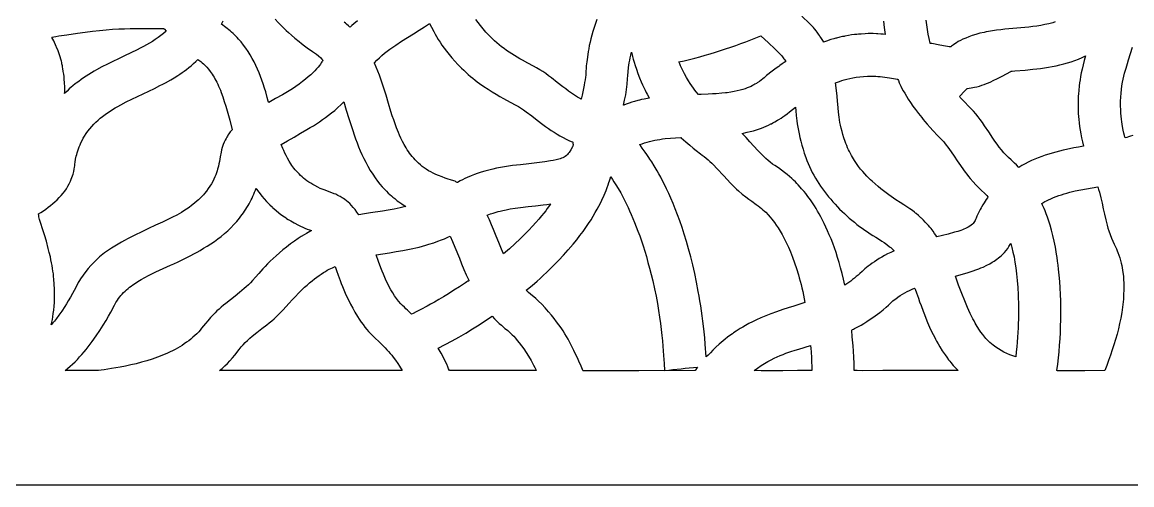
# Model space of a CAD drawing. Extents: x -255 to 255, y -78 to 122.
# Drawn here: x -137.6 to 57.2, y -77.9 to 3.3 of the extents above; entities that cross this region are included whole.
import ezdxf

# ---------------------------------------------------------------- set-up
doc = ezdxf.new("R2010")
doc.units = 0
doc.header["$MEASUREMENT"] = 0
doc.layers.add('LAYER_1', color=18, linetype='CONTINUOUS')

msp = doc.modelspace()

# ---------------------------------------------------------------- linework, layer by layer
at = {"layer": 'LAYER_1'}
for points in [[(-254.71, -77.88), (255.29, -77.88), (255.29, 122.12), (-254.71, 122.12)], [(-127.92, 1.41), (-126.59, 1.6), (-125.3, 1.75), (-124.06, 1.88), (-122.88, 1.98), (-121.74, 2.07), (-120.66, 2.13), (-119.63, 2.18), (-118.66, 2.21), (-117.73, 2.23), (-116.86, 2.24), (-115.27, 2.23), (-113.9, 2.22), (-112.75, 2.2), (-112.73, 2.17), (-112.66, 2.08), (-112.36, 1.76), (-112.81, 1.36), (-113.28, 0.98), (-113.76, 0.62), (-114.25, 0.28), (-114.76, -0.05), (-115.28, -0.36), (-115.81, -0.66), (-116.34, -0.95), (-116.88, -1.24), (-117.43, -1.51), (-118.53, -2.04), (-119.63, -2.56), (-120.73, -3.08), (-121.69, -3.55), (-122.65, -4.03), (-123.61, -4.52), (-124.55, -5.04), (-125.01, -5.3), (-125.47, -5.58), (-125.93, -5.86), (-126.38, -6.15), (-126.83, -6.44), (-127.26, -6.75), (-127.7, -7.06), (-128.12, -7.39), (-128.3, -7.52), (-128.72, -7.85), (-129.01, -8.09), (-129.36, -8.39), (-129.75, -8.76), (-130.18, -9.19), (-130.18, -9.19), (-130.16, -8.83), (-130.15, -8.46), (-130.16, -7.97), (-130.18, -7.36), (-130.24, -6.63), (-130.28, -6.22), (-130.33, -5.78), (-130.4, -5.31), (-130.48, -4.81), (-130.52, -4.59), (-130.57, -4.34), (-130.64, -4.01), (-130.69, -3.76), (-130.75, -3.51), (-130.83, -3.17), (-130.95, -2.76), (-131.12, -2.26), (-131.33, -1.69), (-131.59, -1.05), (-131.64, -0.94), (-131.75, -0.66), (-131.94, -0.24), (-132.07, 0.03), (-132.23, 0.33), (-132.4, 0.64), (-132.36, 0.67), (-132.29, 0.69), (-132.05, 0.75), (-131.69, 0.83), (-131.19, 0.91), (-129.81, 1.13)], [(-66.12, 3.09), (-65.78, 2.44), (-65.37, 1.67), (-65.13, 1.24), (-64.86, 0.79), (-64.57, 0.31), (-64.25, -0.18), (-63.91, -0.7), (-63.53, -1.23), (-63.11, -1.78), (-62.67, -2.35), (-62.19, -2.93), (-61.66, -3.52), (-61.1, -4.12), (-60.5, -4.72), (-60.1, -5.11), (-59.69, -5.48), (-59.29, -5.84), (-58.89, -6.19), (-58.49, -6.52), (-58.1, -6.83), (-57.71, -7.13), (-57.32, -7.42), (-56.56, -7.97), (-55.82, -8.46), (-55.1, -8.92), (-54.41, -9.34), (-53.74, -9.72), (-53.1, -10.07), (-51.94, -10.69), (-50.94, -11.24), (-50.5, -11.49), (-50.12, -11.73), (-49.62, -12.07), (-49.12, -12.42), (-48.14, -13.14), (-47.17, -13.88), (-46.2, -14.61), (-45.71, -14.98), (-45.22, -15.33), (-44.73, -15.68), (-44.22, -16.01), (-43.71, -16.34), (-43.19, -16.64), (-42.66, -16.93), (-42.12, -17.2), (-41.61, -17.43), (-41.23, -17.6), (-41, -17.7), (-40.94, -17.73), (-40.92, -17.76), (-40.92, -17.76), (-40.93, -17.79), (-40.92, -17.98), (-40.9, -18.17), (-40.9, -18.27), (-40.91, -18.36), (-40.93, -18.45), (-40.97, -18.53), (-41.31, -19.07), (-41.6, -19.53), (-41.73, -19.72), (-41.85, -19.88), (-41.96, -20), (-42.07, -20.1), (-42.27, -20.24), (-42.48, -20.36), (-42.7, -20.47), (-42.93, -20.57), (-43.16, -20.66), (-43.4, -20.73), (-43.64, -20.8), (-43.88, -20.86), (-44.38, -20.96), (-44.88, -21.04), (-45.88, -21.17), (-47.28, -21.36), (-48.69, -21.53), (-50.11, -21.69), (-51.52, -21.86), (-52.22, -21.96), (-52.92, -22.07), (-53.62, -22.19), (-54.31, -22.32), (-55, -22.47), (-55.69, -22.63), (-56.37, -22.81), (-57.05, -23.02), (-57.4, -23.12), (-57.76, -23.24), (-58.23, -23.41), (-58.81, -23.64), (-59.5, -23.94), (-59.89, -24.12), (-60.29, -24.32), (-60.73, -24.55), (-61.18, -24.79), (-61.21, -24.8), (-61.25, -24.79), (-61.34, -24.74), (-61.46, -24.67), (-61.53, -24.64), (-61.61, -24.61), (-61.85, -24.54), (-62.43, -24.36), (-62.84, -24.22), (-63.33, -24.05), (-63.9, -23.84), (-64.55, -23.59), (-65.01, -23.4), (-65.45, -23.19), (-65.87, -22.97), (-66.27, -22.74), (-66.66, -22.5), (-67.02, -22.24), (-67.37, -21.98), (-67.7, -21.71), (-68.02, -21.43), (-68.32, -21.15), (-68.6, -20.86), (-68.87, -20.57), (-69.12, -20.27), (-69.36, -19.97), (-69.59, -19.67), (-69.81, -19.37), (-70.01, -19.06), (-70.2, -18.76), (-70.38, -18.46), (-70.55, -18.17), (-70.85, -17.59), (-71.12, -17.04), (-71.35, -16.51), (-71.55, -16.03), (-71.87, -15.21), (-72.14, -14.51), (-72.39, -13.8), (-72.64, -13.09), (-72.87, -12.38), (-73.31, -10.95), (-73.74, -9.51), (-74.18, -8.08), (-74.41, -7.36), (-74.65, -6.65), (-74.9, -5.95), (-75.16, -5.25), (-75.44, -4.56), (-75.74, -3.87), (-75.77, -3.8), (-75.35, -3.36), (-74.91, -2.94), (-74.46, -2.53), (-74, -2.14), (-73.52, -1.76), (-73.04, -1.4), (-72.54, -1.04), (-72.04, -0.69), (-71.02, -0.02), (-69.98, 0.64), (-68.93, 1.28), (-67.9, 1.93), (-67.01, 2.5)], [(-7.91, 0.94), (-6.57, -0.31), (-5.46, -1.36), (-4.99, -1.81), (-4.59, -2.22), (-4.26, -2.58), (-4.12, -2.75), (-4, -2.91), (-3.87, -3.09), (-3.73, -3.29), (-3.56, -3.58), (-3.85, -3.77), (-4.17, -3.99), (-4.59, -4.29), (-4.79, -4.43), (-5.25, -4.76), (-5.96, -5.3), (-6.92, -6.06), (-7.04, -6.18), (-7.35, -6.44), (-7.57, -6.63), (-7.85, -6.84), (-8.18, -7.07), (-8.56, -7.32), (-8.69, -7.41), (-8.96, -7.58), (-9.15, -7.69), (-9.38, -7.81), (-9.65, -7.94), (-9.95, -8.07), (-10.3, -8.21), (-10.68, -8.35), (-11.11, -8.49), (-11.57, -8.62), (-12.08, -8.75), (-12.63, -8.86), (-13.22, -8.96), (-13.86, -9.05), (-14.13, -9.08), (-14.77, -9.15), (-15.79, -9.23), (-16.44, -9.27), (-17.19, -9.3), (-18.43, -9.36), (-18.76, -9.37), (-18.85, -9.37), (-18.89, -9.35), (-19.27, -8.89), (-19.5, -8.59), (-19.76, -8.25), (-20.03, -7.87), (-20.33, -7.43), (-20.64, -6.95), (-20.96, -6.41), (-21.34, -5.74), (-21.52, -5.4), (-21.69, -5.06), (-21.86, -4.71), (-22.01, -4.36), (-22.16, -4.01), (-22.3, -3.65), (-21.38, -3.44), (-20.46, -3.22), (-19.54, -2.99), (-18.63, -2.74), (-17.72, -2.49), (-16.81, -2.23), (-15.9, -1.95), (-15, -1.67), (-14.1, -1.37), (-13.21, -1.07), (-12.32, -0.76), (-11.43, -0.43), (-10.54, -0.1), (-9.66, 0.24), (-8.78, 0.59)], [(-106.78, -3.24), (-106.61, -3.35), (-106.46, -3.46), (-106.27, -3.6), (-106.05, -3.79), (-105.8, -4.01), (-105.52, -4.28), (-105.23, -4.59), (-104.92, -4.95), (-104.6, -5.36), (-104.27, -5.82), (-104.11, -6.08), (-103.94, -6.34), (-103.78, -6.62), (-103.61, -6.92), (-103.45, -7.22), (-103.29, -7.55), (-103.13, -7.89), (-102.98, -8.24), (-102.83, -8.61), (-102.69, -9), (-102.4, -9.8), (-102.14, -10.61), (-101.89, -11.43), (-101.65, -12.25), (-101.19, -13.9), (-100.74, -15.55), (-100.76, -15.57), (-100.8, -15.62), (-100.96, -15.79), (-101.08, -15.92), (-101.2, -16.09), (-101.34, -16.28), (-101.49, -16.51), (-101.59, -16.68), (-101.7, -16.85), (-101.83, -17.08), (-101.98, -17.38), (-102.15, -17.74), (-102.32, -18.17), (-102.49, -18.68), (-102.61, -19.08), (-102.71, -19.48), (-102.86, -20.29), (-103, -21.11), (-103.08, -21.52), (-103.17, -21.92), (-103.32, -22.46), (-103.41, -22.77), (-103.52, -23.1), (-103.65, -23.45), (-103.8, -23.83), (-103.97, -24.22), (-104.17, -24.62), (-104.4, -25.03), (-104.65, -25.46), (-104.94, -25.89), (-105.26, -26.32), (-105.61, -26.76), (-105.8, -26.98), (-106, -27.2), (-106.21, -27.41), (-106.43, -27.63), (-106.66, -27.84), (-106.9, -28.06), (-107.39, -28.46), (-107.87, -28.84), (-108.33, -29.19), (-108.79, -29.5), (-109.23, -29.8), (-109.66, -30.07), (-110.08, -30.31), (-110.48, -30.54), (-111.23, -30.93), (-111.91, -31.26), (-112.5, -31.53), (-112.99, -31.76), (-114.2, -32.33), (-115.42, -32.89), (-116.63, -33.46), (-117.84, -34.05), (-118.44, -34.35), (-119.04, -34.65), (-119.63, -34.97), (-120.21, -35.29), (-120.79, -35.63), (-121.36, -35.97), (-121.92, -36.34), (-122.48, -36.71), (-122.64, -36.81), (-122.97, -37.03), (-123.19, -37.19), (-123.45, -37.39), (-123.74, -37.62), (-124.06, -37.89), (-124.41, -38.2), (-124.78, -38.56), (-125.18, -38.96), (-125.59, -39.41), (-126.02, -39.91), (-126.47, -40.46), (-126.92, -41.06), (-127.39, -41.72), (-127.57, -42), (-127.77, -42.35), (-128.23, -43.22), (-128.81, -44.3), (-129.16, -44.92), (-129.55, -45.59), (-129.85, -46.1), (-130.15, -46.57), (-130.69, -47.4), (-131.19, -48.11), (-131.61, -48.68), (-131.96, -49.13), (-132.23, -49.46), (-132.51, -49.78), (-132.42, -49.35), (-132.33, -48.88), (-132.24, -48.37), (-132.16, -47.8), (-132.08, -47.2), (-132.02, -46.55), (-131.97, -45.86), (-131.94, -45.12), (-131.93, -44.35), (-131.94, -43.53), (-131.98, -42.68), (-132.05, -41.79), (-132.1, -41.33), (-132.15, -40.86), (-132.22, -40.38), (-132.29, -39.89), (-132.37, -39.4), (-132.46, -38.89), (-132.57, -38.38), (-132.68, -37.85), (-132.86, -37.09), (-133.04, -36.38), (-133.37, -35.1), (-133.69, -34.01), (-133.97, -33.1), (-134.4, -31.86), (-134.52, -31.51), (-134.58, -31.33), (-134.68, -30.84), (-134.73, -30.59), (-134.76, -30.33), (-134.34, -30.06), (-133.91, -29.78), (-133.49, -29.48), (-133.08, -29.17), (-132.67, -28.86), (-132.26, -28.53), (-131.87, -28.19), (-131.5, -27.84), (-131.13, -27.47), (-130.78, -27.1), (-130.45, -26.71), (-130.14, -26.31), (-129.85, -25.9), (-129.59, -25.47), (-129.35, -25.03), (-129.24, -24.8), (-129.13, -24.57), (-129, -24.25), (-128.88, -23.94), (-128.78, -23.65), (-128.69, -23.37), (-128.56, -22.88), (-128.48, -22.46), (-128.43, -22.13), (-128.4, -21.87), (-128.39, -21.61), (-128.33, -21.22), (-128.24, -20.74), (-128.13, -20.2), (-128.05, -19.9), (-127.97, -19.59), (-127.87, -19.27), (-127.75, -18.93), (-127.62, -18.58), (-127.47, -18.21), (-127.31, -17.84), (-127.12, -17.46), (-126.91, -17.06), (-126.67, -16.66), (-126.38, -16.22), (-126.08, -15.79), (-125.76, -15.38), (-125.42, -14.98), (-125.06, -14.6), (-124.69, -14.24), (-124.31, -13.89), (-123.91, -13.55), (-123.5, -13.22), (-123.07, -12.9), (-122.64, -12.59), (-122.19, -12.3), (-121.74, -12.01), (-121.28, -11.73), (-120.81, -11.46), (-120.33, -11.2), (-119.36, -10.68), (-118.38, -10.19), (-116.38, -9.24), (-115.38, -8.77), (-114.4, -8.29), (-113.43, -7.81), (-112.95, -7.56), (-112.48, -7.3), (-111.53, -6.78), (-110.94, -6.43), (-110.28, -6.02), (-109.92, -5.79), (-109.56, -5.53), (-109.18, -5.26), (-108.78, -4.97), (-108.38, -4.65), (-107.97, -4.31), (-107.55, -3.94), (-107.11, -3.55)], [(-30.65, -1.96), (-30.46, -2.71), (-30.33, -3.18), (-30.17, -3.71), (-29.99, -4.3), (-29.77, -4.95), (-29.52, -5.66), (-29.23, -6.42), (-28.93, -7.14), (-28.7, -7.67), (-28.48, -8.14), (-28.25, -8.63), (-28.07, -8.99), (-27.89, -9.31), (-27.67, -9.73), (-27.51, -9.99), (-28.43, -10.17), (-28.89, -10.27), (-29.23, -10.35), (-29.53, -10.43), (-30.1, -10.59), (-30.6, -10.74), (-31.03, -10.88), (-31.38, -11), (-31.86, -11.19), (-32, -11.24), (-32.06, -11.27), (-31.84, -10.35), (-31.74, -9.89), (-31.65, -9.42), (-31.56, -8.96), (-31.49, -8.49), (-31.43, -8.03), (-31.37, -7.56), (-31.31, -6.62), (-31.27, -6.03), (-31.22, -5.37), (-31.14, -4.62), (-31.09, -4.22), (-31.03, -3.81), (-30.95, -3.37), (-30.87, -2.92), (-30.77, -2.45)], [(49.08, -2.59), (48.86, -3.41), (48.67, -4.18), (48.5, -4.91), (48.35, -5.59), (48.23, -6.22), (48.13, -6.8), (48.05, -7.33), (47.98, -7.82), (47.89, -8.64), (47.84, -9.25), (47.82, -9.66), (47.81, -9.86), (47.78, -10.51), (47.77, -11.3), (47.77, -11.73), (47.78, -12.2), (47.81, -12.7), (47.84, -13.22), (47.89, -13.78), (47.95, -14.36), (48.03, -14.97), (48.13, -15.61), (48.24, -16.28), (48.38, -16.97), (48.54, -17.69), (48.72, -18.43), (47.87, -18.59), (47.02, -18.75), (45.77, -19.02), (45.14, -19.16), (44.51, -19.31), (43.88, -19.47), (43.25, -19.64), (42.63, -19.83), (42.02, -20.02), (41.41, -20.23), (40.8, -20.46), (40.21, -20.7), (39.62, -20.96), (39.04, -21.24), (38.48, -21.54), (37.93, -21.86), (37.39, -22.21), (37.3, -22.11), (36.95, -21.74), (36.63, -21.4), (36.04, -20.85), (35.55, -20.41), (35.36, -20.24), (35.2, -20.08), (34.77, -19.6), (34.35, -19.11), (33.95, -18.6), (33.56, -18.07), (33.19, -17.54), (32.82, -17.01), (32.09, -15.92), (31.36, -14.84), (30.99, -14.31), (30.61, -13.78), (30.22, -13.27), (29.81, -12.76), (29.39, -12.27), (28.94, -11.8), (27.48, -10.31), (27.1, -9.9), (27, -9.78), (26.95, -9.72), (27.92, -8.74), (28.01, -8.62), (28.11, -8.49), (28.16, -8.43), (28.22, -8.38), (28.28, -8.34), (28.35, -8.32), (28.66, -8.28), (28.98, -8.22), (29.61, -8.1), (30.03, -8), (30.45, -7.89), (30.86, -7.76), (31.27, -7.62), (31.68, -7.46), (32.08, -7.3), (32.48, -7.12), (32.88, -6.93), (33.66, -6.54), (34.44, -6.13), (35.21, -5.72), (35.98, -5.31), (36.05, -5.29), (36.18, -5.28), (36.67, -5.23), (38.49, -5.08), (39.85, -4.95), (40.53, -4.87), (41.21, -4.78), (41.89, -4.68), (42.57, -4.57), (43.25, -4.45), (43.92, -4.31), (44.59, -4.16), (45.25, -3.99), (45.91, -3.81), (46.56, -3.61), (47.21, -3.38), (47.84, -3.14), (48.47, -2.87)], [(5.19, -7.34), (5.52, -7.21), (5.88, -7.08), (6.28, -6.94), (6.71, -6.81), (7.19, -6.68), (7.7, -6.56), (8.25, -6.44), (8.83, -6.35), (9.45, -6.27), (10.1, -6.21), (10.78, -6.17), (11.5, -6.16), (11.87, -6.16), (12.24, -6.18), (12.63, -6.2), (13.02, -6.23), (13.42, -6.27), (13.83, -6.32), (14.24, -6.37), (14.66, -6.44), (15.74, -6.63), (16.03, -6.68), (16.1, -6.7), (16.13, -6.72), (16.22, -6.92), (16.39, -7.32), (16.67, -7.92), (16.86, -8.29), (17.08, -8.71), (17.34, -9.16), (17.64, -9.66), (17.97, -10.2), (18.35, -10.77), (18.77, -11.39), (19.24, -12.03), (19.75, -12.72), (20.32, -13.43), (20.58, -13.75), (20.87, -14.11), (21.29, -14.58), (21.81, -15.16), (22.3, -15.69), (23.16, -16.6), (23.85, -17.32), (24.13, -17.61), (24.35, -17.87), (24.64, -18.25), (24.93, -18.63), (25.49, -19.41), (26.04, -20.21), (26.57, -21.01), (27.11, -21.81), (27.66, -22.6), (27.94, -22.99), (28.22, -23.37), (28.52, -23.75), (28.82, -24.12), (29.34, -24.71), (29.83, -25.24), (30.29, -25.71), (30.72, -26.12), (31.45, -26.8), (31.74, -27.09), (31.96, -27.34), (31.86, -27.48), (31.63, -27.82), (31.27, -28.38), (31.06, -28.74), (30.83, -29.16), (30.75, -29.28), (30.59, -29.58), (30.34, -30.05), (30.03, -30.71), (29.86, -31.1), (29.78, -31.29), (29.7, -31.49), (29.6, -31.67), (29.49, -31.85), (29.37, -32.01), (29.29, -32.08), (29.22, -32.15), (28.99, -32.32), (28.75, -32.48), (28.51, -32.63), (28.26, -32.77), (28, -32.89), (27.74, -33.01), (27.47, -33.12), (27.19, -33.22), (26.64, -33.4), (26.08, -33.56), (24.95, -33.87), (23.96, -34.13), (22.96, -34.38), (22.78, -34.07), (22.59, -33.77), (22.32, -33.38), (21.96, -32.91), (21.74, -32.64), (21.5, -32.36), (21.23, -32.06), (20.94, -31.75), (20.62, -31.42), (20.27, -31.07), (20.19, -31), (20.02, -30.83), (19.74, -30.58), (19.34, -30.24), (19.25, -30.17), (19.05, -30), (18.73, -29.75), (18.26, -29.43), (17.21, -28.76), (16.54, -28.34), (15.8, -27.86), (14.98, -27.29), (14.54, -26.98), (14.09, -26.65), (13.62, -26.29), (13.14, -25.9), (12.65, -25.5), (12.14, -25.06), (11.61, -24.59), (11.31, -24.32), (11, -24.01), (10.66, -23.68), (10.31, -23.31), (9.96, -22.91), (9.6, -22.47), (9.23, -22), (8.87, -21.49), (8.51, -20.94), (8.15, -20.36), (7.98, -20.05), (7.81, -19.73), (7.64, -19.4), (7.48, -19.06), (7.32, -18.71), (7.17, -18.35), (7.02, -17.97), (6.88, -17.59), (6.67, -16.99), (6.49, -16.4), (6.33, -15.84), (6.19, -15.29), (6.07, -14.77), (5.97, -14.27), (5.89, -13.79), (5.81, -13.33), (5.71, -12.48), (5.63, -11.73), (5.58, -11.08), (5.53, -10.53), (5.45, -9.65), (5.34, -8.68), (5.19, -7.35), (5.19, -7.35)], [(-81.16, -10.68), (-80.71, -12.11), (-80.26, -13.56), (-79.81, -15), (-79.58, -15.71), (-79.34, -16.43), (-79.09, -17.14), (-78.83, -17.85), (-78.55, -18.55), (-78.27, -19.24), (-77.97, -19.93), (-77.65, -20.6), (-77.31, -21.27), (-76.95, -21.93), (-76.5, -22.69), (-76.06, -23.38), (-75.63, -24.01), (-75.21, -24.59), (-74.8, -25.11), (-74.4, -25.58), (-74.03, -25.99), (-73.68, -26.36), (-73.36, -26.68), (-73.06, -26.95), (-72.8, -27.18), (-72.57, -27.37), (-72.22, -27.64), (-72.05, -27.76), (-71.76, -28.01), (-71.48, -28.22), (-70.97, -28.58), (-70.56, -28.84), (-70.24, -29.03), (-70.76, -29.15), (-71.27, -29.27), (-72.3, -29.48), (-73.34, -29.66), (-74.38, -29.83), (-76.46, -30.15), (-77.5, -30.32), (-78.54, -30.49), (-78.54, -30.49), (-78.86, -30.01), (-79.18, -29.58), (-79.49, -29.19), (-79.81, -28.83), (-80.11, -28.52), (-80.4, -28.25), (-80.69, -28.01), (-80.95, -27.8), (-81.2, -27.63), (-81.43, -27.48), (-81.81, -27.26), (-82.08, -27.13), (-82.21, -27.07), (-82.37, -26.98), (-82.56, -26.89), (-82.82, -26.78), (-84.13, -26.3), (-84.6, -26.13), (-84.95, -25.99), (-85.31, -25.84), (-85.71, -25.65), (-86.25, -25.37), (-86.61, -25.17), (-86.96, -24.96), (-87.3, -24.74), (-87.62, -24.51), (-87.92, -24.28), (-88.21, -24.05), (-88.49, -23.81), (-88.76, -23.57), (-89.01, -23.32), (-89.25, -23.07), (-89.48, -22.82), (-89.69, -22.57), (-89.9, -22.31), (-90.09, -22.06), (-90.27, -21.81), (-90.45, -21.56), (-90.77, -21.06), (-91.05, -20.57), (-91.29, -20.1), (-91.51, -19.64), (-91.7, -19.22), (-91.87, -18.82), (-92.14, -18.15), (-91.02, -17.48), (-89.89, -16.83), (-88.75, -16.18), (-87.62, -15.52), (-87.06, -15.18), (-86.5, -14.84), (-85.95, -14.49), (-85.41, -14.14), (-84.87, -13.77), (-84.34, -13.4), (-83.81, -13.01), (-83.3, -12.61), (-82.74, -12.15), (-82.2, -11.68), (-81.67, -11.19), (-81.41, -10.94)], [(-1.86, -11.57), (-1.8, -12.26), (-1.71, -13.08), (-1.6, -14.02), (-1.53, -14.54), (-1.44, -15.08), (-1.34, -15.66), (-1.22, -16.26), (-1.08, -16.9), (-0.91, -17.55), (-0.73, -18.24), (-0.52, -18.95), (-0.29, -19.69), (-0.03, -20.45), (0.17, -20.98), (0.39, -21.5), (0.61, -22.02), (0.86, -22.53), (1.11, -23.04), (1.38, -23.54), (1.66, -24.03), (1.96, -24.52), (2.27, -25.01), (2.58, -25.48), (2.91, -25.95), (3.25, -26.42), (3.61, -26.88), (3.97, -27.33), (4.34, -27.77), (4.72, -28.21), (5.11, -28.64), (5.51, -29.06), (5.91, -29.47), (6.33, -29.88), (6.75, -30.28), (7.18, -30.67), (7.61, -31.06), (8.05, -31.43), (8.5, -31.8), (8.95, -32.16), (9.41, -32.51), (9.87, -32.85), (10.33, -33.18), (10.8, -33.5), (11.28, -33.82), (11.75, -34.12), (12.25, -34.43), (12.92, -34.83), (13.32, -35.09), (13.74, -35.37), (14.2, -35.7), (14.69, -36.08), (14.9, -36.25), (15.1, -36.42), (15.2, -36.51), (15.29, -36.61), (15.38, -36.71), (15.46, -36.82), (14.88, -37.09), (14.33, -37.36), (13.81, -37.63), (13.32, -37.91), (12.85, -38.18), (12.42, -38.46), (12.01, -38.73), (11.63, -39), (11.28, -39.26), (10.95, -39.51), (10.36, -39.99), (9.87, -40.42), (9.47, -40.79), (9.15, -41.07), (8.84, -41.34), (8.52, -41.61), (8.19, -41.87), (7.86, -42.12), (7.52, -42.37), (7.17, -42.61), (6.83, -42.84), (6.59, -41.79), (6.35, -40.78), (6.09, -39.8), (5.83, -38.86), (5.56, -37.96), (5.28, -37.09), (4.99, -36.26), (4.7, -35.47), (4.4, -34.71), (4.1, -33.98), (3.81, -33.29), (3.51, -32.63), (3.21, -32.01), (2.91, -31.41), (2.62, -30.86), (2.33, -30.33), (2.05, -29.84), (1.77, -29.37), (1.51, -28.94), (1.25, -28.54), (0.77, -27.83), (0.34, -27.25), (-0.03, -26.77), (-0.32, -26.42), (-0.66, -26.03), (-0.77, -25.9), (-1, -25.62), (-1.36, -25.23), (-1.59, -24.98), (-1.86, -24.72), (-2.16, -24.43), (-2.5, -24.11), (-2.89, -23.78), (-3.31, -23.42), (-3.78, -23.05), (-4.29, -22.67), (-4.85, -22.27), (-5.46, -21.86), (-5.87, -21.57), (-6.27, -21.27), (-6.66, -20.95), (-7.04, -20.61), (-7.41, -20.27), (-7.77, -19.91), (-8.12, -19.55), (-8.47, -19.18), (-9.15, -18.42), (-9.83, -17.66), (-10.52, -16.91), (-10.87, -16.55), (-11.22, -16.19), (-10.35, -16.01), (-9.8, -15.89), (-9.19, -15.73), (-8.86, -15.63), (-8.51, -15.52), (-8.15, -15.4), (-7.78, -15.26), (-7.39, -15.11), (-6.99, -14.93), (-6.58, -14.74), (-6.16, -14.53), (-6.05, -14.49), (-5.82, -14.37), (-5.45, -14.17), (-4.97, -13.88), (-4.79, -13.77), (-4.37, -13.5), (-4.08, -13.3), (-3.73, -13.05), (-3.33, -12.75), (-2.89, -12.39)], [(-21.96, -16.91), (-21.93, -16.93), (-21.91, -16.95), (-21.11, -17.66), (-20.4, -18.27), (-19.78, -18.79), (-19.26, -19.2), (-18.52, -19.77), (-18.21, -20), (-17.86, -20.26), (-17.52, -20.54), (-17.19, -20.83), (-16.87, -21.12), (-16.55, -21.43), (-16.24, -21.73), (-15.63, -22.36), (-14.43, -23.66), (-13.84, -24.3), (-13.24, -24.94), (-12.87, -25.32), (-12.52, -25.66), (-12.17, -25.99), (-11.83, -26.3), (-11.18, -26.86), (-10.58, -27.34), (-10.02, -27.76), (-9.53, -28.12), (-8.72, -28.67), (-8.4, -28.9), (-8.1, -29.14), (-7.81, -29.37), (-7.55, -29.6), (-7.3, -29.83), (-7.07, -30.05), (-6.66, -30.49), (-6.31, -30.89), (-6.01, -31.26), (-5.55, -31.86), (-5.23, -32.3), (-4.89, -32.79), (-4.54, -33.35), (-4.18, -33.96), (-3.82, -34.64), (-3.45, -35.37), (-3.08, -36.16), (-2.72, -37.01), (-2.36, -37.92), (-2.01, -38.89), (-1.66, -39.91), (-1.33, -41), (-1.17, -41.56), (-1.01, -42.14), (-0.86, -42.73), (-0.71, -43.33), (-0.57, -43.95), (-0.43, -44.59), (-0.3, -45.24), (-0.17, -45.9), (-2.13, -46.51), (-3.11, -46.82), (-4.08, -47.13), (-5.15, -47.49), (-6.15, -47.85), (-7.07, -48.21), (-7.91, -48.57), (-8.69, -48.92), (-9.4, -49.26), (-10.04, -49.59), (-10.61, -49.9), (-11.11, -50.18), (-11.56, -50.45), (-12.25, -50.89), (-12.7, -51.21), (-12.91, -51.36), (-13.36, -51.68), (-13.78, -51.99), (-14.18, -52.3), (-14.55, -52.6), (-14.9, -52.9), (-15.23, -53.19), (-15.83, -53.74), (-16.35, -54.25), (-16.79, -54.71), (-17.18, -55.11), (-17.52, -55.44), (-17.67, -53.22), (-17.76, -52.11), (-17.87, -51), (-17.98, -50.06), (-18.09, -49.14), (-18.21, -48.23), (-18.34, -47.34), (-18.47, -46.47), (-18.61, -45.61), (-18.75, -44.76), (-18.9, -43.93), (-19.21, -42.32), (-19.54, -40.76), (-19.89, -39.27), (-20.24, -37.84), (-20.61, -36.47), (-20.99, -35.15), (-21.37, -33.9), (-21.76, -32.7), (-22.16, -31.56), (-22.55, -30.48), (-22.95, -29.46), (-23.34, -28.49), (-23.72, -27.58), (-24.1, -26.73), (-24.47, -25.93), (-24.83, -25.19), (-25.18, -24.5), (-25.51, -23.87), (-25.83, -23.29), (-26.12, -22.76), (-26.65, -21.87), (-27.08, -21.19), (-27.39, -20.72), (-27.57, -20.45), (-27.92, -19.93), (-28.23, -19.47), (-28.75, -18.78), (-29.08, -18.35), (-29.17, -18.22), (-29.2, -18.16), (-28.77, -18), (-28.34, -17.85), (-27.9, -17.72), (-27.45, -17.6), (-27, -17.5), (-26.55, -17.4), (-26.1, -17.31), (-25.64, -17.24), (-25.18, -17.17), (-24.72, -17.11), (-23.8, -17.02), (-22.88, -16.96)], [(-34.29, -23.83), (-33.98, -24.27), (-33.71, -24.67), (-33.37, -25.2), (-32.98, -25.85), (-32.53, -26.64), (-32.04, -27.55), (-31.78, -28.06), (-31.52, -28.6), (-31.24, -29.18), (-30.96, -29.79), (-30.68, -30.43), (-30.39, -31.11), (-30.09, -31.83), (-29.8, -32.58), (-29.5, -33.36), (-29.2, -34.18), (-28.9, -35.04), (-28.61, -35.93), (-28.31, -36.87), (-28.02, -37.83), (-27.74, -38.84), (-27.45, -39.88), (-27.18, -40.96), (-26.91, -42.08), (-26.6, -43.46), (-26.33, -44.78), (-26.09, -46.06), (-25.88, -47.28), (-25.7, -48.45), (-25.54, -49.57), (-25.41, -50.64), (-25.3, -51.65), (-25.2, -52.61), (-25.12, -53.52), (-25, -55.17), (-24.9, -56.6), (-24.82, -57.8), (-24.1, -57.73), (-23.38, -57.66), (-21.94, -57.5), (-21.22, -57.42), (-20.5, -57.35), (-19.77, -57.3), (-19.05, -57.25), (-19.2, -57.47), (-19.32, -57.66), (-19.37, -57.73), (-19.42, -57.79), (-19.48, -57.83), (-19.53, -57.84), (-29.32, -57.85), (-39.11, -57.86), (-39.13, -57.85), (-39.16, -57.81), (-39.24, -57.66), (-39.49, -57.08), (-39.88, -56.16), (-40.14, -55.58), (-40.45, -54.93), (-40.75, -54.32), (-41.1, -53.6), (-41.53, -52.78), (-41.78, -52.34), (-42.05, -51.87), (-42.34, -51.38), (-42.66, -50.87), (-43.01, -50.35), (-43.38, -49.8), (-43.79, -49.25), (-44.23, -48.67), (-44.7, -48.09), (-45.2, -47.49), (-45.51, -47.14), (-45.82, -46.81), (-46.4, -46.2), (-46.95, -45.66), (-47.46, -45.19), (-48.34, -44.42), (-48.7, -44.12), (-49, -43.85), (-49.13, -43.74), (-48.88, -43.54), (-48.39, -43.15), (-47.65, -42.53), (-47.19, -42.13), (-46.68, -41.67), (-46.12, -41.16), (-45.51, -40.57), (-44.85, -39.92), (-44.14, -39.21), (-43.39, -38.42), (-42.6, -37.56), (-41.76, -36.63), (-40.89, -35.63), (-40.26, -34.88), (-39.68, -34.14), (-39.13, -33.42), (-38.63, -32.71), (-38.17, -32.03), (-37.74, -31.37), (-37.35, -30.73), (-36.99, -30.11), (-36.66, -29.52), (-36.37, -28.96), (-36.1, -28.43), (-35.85, -27.92), (-35.44, -27.01), (-35.1, -26.24), (-34.89, -25.71), (-34.72, -25.24), (-34.59, -24.84), (-34.48, -24.5), (-34.35, -24.02), (-34.32, -23.89)], [(-96.56, -25.81), (-96.43, -26.02), (-96.29, -26.23), (-96.1, -26.5), (-95.85, -26.83), (-95.53, -27.22), (-95.15, -27.67), (-94.7, -28.16), (-94.62, -28.25), (-94.43, -28.45), (-94.12, -28.76), (-93.69, -29.17), (-93.6, -29.25), (-93.39, -29.45), (-93.05, -29.74), (-92.57, -30.12), (-92.48, -30.2), (-92.24, -30.39), (-91.85, -30.67), (-91.3, -31.03), (-91.19, -31.11), (-90.92, -31.29), (-90.48, -31.56), (-89.86, -31.9), (-89.12, -32.28), (-88.74, -32.47), (-88.36, -32.64), (-87.98, -32.81), (-87.59, -32.98), (-87.2, -33.13), (-86.81, -33.27), (-86.89, -33.32), (-87.14, -33.44), (-87.39, -33.58), (-87.72, -33.76), (-88.13, -34), (-88.62, -34.3), (-89.18, -34.66), (-89.8, -35.09), (-90.53, -35.61), (-91.22, -36.14), (-91.87, -36.65), (-92.47, -37.16), (-93.04, -37.67), (-93.57, -38.16), (-94.07, -38.63), (-94.53, -39.1), (-94.96, -39.54), (-95.36, -39.97), (-96.07, -40.76), (-96.68, -41.45), (-97.19, -42.03), (-97.54, -42.4), (-97.9, -42.76), (-98.28, -43.11), (-98.66, -43.45), (-99.05, -43.79), (-99.45, -44.11), (-100.25, -44.76), (-101.06, -45.39), (-101.87, -46.03), (-102.26, -46.36), (-102.66, -46.69), (-103.04, -47.03), (-103.42, -47.37), (-103.73, -47.67), (-104.02, -47.97), (-104.56, -48.53), (-105.03, -49.07), (-105.44, -49.56), (-106.11, -50.4), (-106.39, -50.74), (-106.63, -51.02), (-106.96, -51.36), (-107.31, -51.68), (-107.66, -51.99), (-108.02, -52.3), (-108.39, -52.59), (-108.77, -52.87), (-109.16, -53.14), (-109.56, -53.4), (-109.96, -53.65), (-110.37, -53.89), (-110.79, -54.12), (-111.21, -54.34), (-111.64, -54.56), (-112.08, -54.76), (-112.52, -54.96), (-112.97, -55.14), (-113.42, -55.32), (-113.87, -55.5), (-114.33, -55.66), (-114.79, -55.82), (-115.72, -56.11), (-116.66, -56.38), (-117.6, -56.62), (-118.54, -56.84), (-119.48, -57.04), (-120.41, -57.23), (-121.2, -57.37), (-121.93, -57.49), (-122.59, -57.6), (-123.2, -57.68), (-123.74, -57.75), (-124.21, -57.8), (-124.63, -57.83), (-124.97, -57.84), (-127.53, -57.84), (-128.81, -57.84), (-130.09, -57.84), (-129.64, -57.47), (-129.2, -57.08), (-128.77, -56.69), (-128.35, -56.28), (-127.94, -55.86), (-127.54, -55.43), (-127.15, -55), (-126.77, -54.55), (-126.39, -54.1), (-126.03, -53.64), (-125.67, -53.17), (-125.32, -52.7), (-124.64, -51.75), (-123.98, -50.78), (-123.68, -50.32), (-123.4, -49.88), (-122.89, -49.04), (-122.45, -48.26), (-122.07, -47.55), (-121.43, -46.34), (-121.16, -45.86), (-121.03, -45.65), (-120.91, -45.46), (-120.71, -45.18), (-120.5, -44.91), (-120.28, -44.64), (-120.05, -44.39), (-119.81, -44.14), (-119.56, -43.89), (-119.31, -43.66), (-119.04, -43.43), (-118.78, -43.21), (-118.5, -43), (-118.22, -42.79), (-117.93, -42.59), (-117.34, -42.2), (-116.73, -41.84), (-116.11, -41.49), (-115.47, -41.15), (-114.83, -40.83), (-114.18, -40.52), (-112.88, -39.93), (-111.6, -39.34), (-110.99, -39.07), (-110.26, -38.74), (-109.43, -38.35), (-108.5, -37.89), (-108, -37.64), (-107.47, -37.35), (-106.92, -37.05), (-106.35, -36.73), (-105.76, -36.37), (-105.15, -36), (-104.52, -35.59), (-103.87, -35.16), (-103.26, -34.72), (-102.67, -34.27), (-102.09, -33.79), (-101.52, -33.28), (-100.98, -32.76), (-100.45, -32.21), (-99.94, -31.64), (-99.46, -31.05), (-99.23, -30.75), (-99, -30.45), (-98.78, -30.14), (-98.56, -29.83), (-98.35, -29.51), (-98.15, -29.19), (-97.96, -28.87), (-97.77, -28.54), (-97.59, -28.21), (-97.42, -27.88), (-97.26, -27.54), (-97.1, -27.2), (-96.95, -26.86), (-96.82, -26.51), (-96.68, -26.16)], [(51.24, -25.57), (51.38, -26.05), (51.52, -26.52), (51.76, -27.49), (51.99, -28.46), (52.2, -29.43), (52.41, -30.4), (52.64, -31.37), (52.76, -31.85), (52.89, -32.33), (53.03, -32.81), (53.18, -33.28), (53.41, -33.96), (53.65, -34.58), (53.89, -35.13), (54.11, -35.63), (54.51, -36.46), (54.66, -36.8), (54.78, -37.09), (54.95, -37.58), (55.11, -38.06), (55.24, -38.52), (55.35, -38.97), (55.45, -39.4), (55.53, -39.81), (55.59, -40.21), (55.65, -40.59), (55.73, -41.28), (55.77, -41.9), (55.79, -42.44), (55.8, -42.89), (55.8, -43.37), (55.8, -43.85), (55.78, -44.32), (55.76, -44.8), (55.73, -45.28), (55.69, -45.76), (55.64, -46.23), (55.58, -46.71), (55.44, -47.66), (55.28, -48.61), (55.08, -49.55), (54.86, -50.49), (54.62, -51.43), (54.36, -52.36), (54.08, -53.29), (53.79, -54.21), (53.47, -55.13), (53.15, -56.04), (52.82, -56.94), (52.48, -57.84), (48.96, -57.85), (46.38, -57.86), (44.75, -57.86), (44.29, -57.85), (44.15, -57.85), (44.07, -57.84), (44.21, -56.73), (44.33, -55.62), (44.44, -54.51), (44.53, -53.39), (44.61, -52.27), (44.67, -51.16), (44.72, -50.04), (44.76, -48.92), (44.77, -47.8), (44.77, -46.68), (44.75, -45.57), (44.71, -44.45), (44.66, -43.33), (44.58, -42.22), (44.48, -41.11), (44.37, -40), (44.28, -39.31), (44.19, -38.64), (44.1, -38), (44, -37.37), (43.79, -36.19), (43.56, -35.1), (43.33, -34.09), (43.09, -33.17), (42.86, -32.33), (42.63, -31.58), (42.4, -30.91), (42.19, -30.32), (42, -29.81), (41.83, -29.39), (41.56, -28.78), (41.42, -28.49), (41.58, -28.39), (41.97, -28.17), (42.25, -28.02), (42.59, -27.86), (43, -27.67), (43.46, -27.47), (43.93, -27.29), (44.4, -27.12), (44.87, -26.96), (45.35, -26.81), (45.83, -26.67), (46.32, -26.54), (47.29, -26.3), (48.27, -26.1), (49.26, -25.91), (51.24, -25.56), (51.24, -25.57)], [(-44.87, -28.57), (-45.04, -28.84), (-45.43, -29.39), (-45.7, -29.76), (-46.04, -30.19), (-46.43, -30.68), (-46.89, -31.23), (-47.42, -31.83), (-48.01, -32.48), (-48.67, -33.19), (-49.41, -33.93), (-50.21, -34.73), (-51.1, -35.56), (-52.07, -36.43), (-53.12, -37.34), (-53.47, -36.49), (-53.81, -35.63), (-54.49, -33.92), (-54.84, -33.07), (-55.2, -32.22), (-55.57, -31.38), (-55.97, -30.55), (-55.97, -30.55), (-55.37, -30.33), (-54.94, -30.18), (-54.41, -30.02), (-54.07, -29.93), (-53.71, -29.83), (-53.24, -29.72), (-52.64, -29.6), (-51.92, -29.46), (-51.07, -29.32), (-50.1, -29.19), (-48.79, -29.03), (-47.48, -28.89), (-46.17, -28.75), (-45.52, -28.66)], [(-62.49, -34.22), (-62.06, -35.18), (-61.65, -36.16), (-60.86, -38.11), (-60.46, -39.09), (-60.06, -40.06), (-59.64, -41.03), (-59.42, -41.5), (-59.19, -41.98), (-59.18, -42), (-59.19, -42.02), (-59.22, -42.07), (-59.27, -42.11), (-59.35, -42.16), (-59.55, -42.27), (-59.77, -42.4), (-60.82, -43.1), (-61.81, -43.74), (-62.75, -44.33), (-63.63, -44.87), (-64.45, -45.36), (-65.21, -45.8), (-65.91, -46.2), (-66.54, -46.55), (-67.62, -47.12), (-68.43, -47.53), (-68.97, -47.79), (-69.24, -47.92), (-69.56, -47.62), (-69.99, -47.23), (-70.25, -46.99), (-70.52, -46.72), (-70.82, -46.42), (-71.13, -46.09), (-71.53, -45.63), (-71.89, -45.16), (-72.24, -44.68), (-72.57, -44.17), (-72.87, -43.66), (-73.17, -43.13), (-73.44, -42.59), (-73.7, -42.05), (-73.95, -41.49), (-74.19, -40.93), (-74.42, -40.37), (-74.64, -39.8), (-75.06, -38.66), (-75.46, -37.52), (-73.13, -37.14), (-71.96, -36.95), (-70.79, -36.74), (-69.63, -36.52), (-69.05, -36.4), (-68.48, -36.28), (-67.9, -36.14), (-67.33, -35.99), (-66.76, -35.83), (-66.2, -35.66), (-65.35, -35.39), (-64.62, -35.13), (-64, -34.89), (-63.48, -34.68), (-62.78, -34.37)], [(35.98, -35.55), (36.17, -36.24), (36.35, -37.02), (36.53, -37.87), (36.69, -38.79), (36.84, -39.79), (36.97, -40.86), (37.09, -42), (37.18, -43.22), (37.25, -44.51), (37.28, -45.18), (37.29, -45.86), (37.3, -46.57), (37.31, -47.29), (37.3, -48.03), (37.29, -48.78), (37.27, -49.56), (37.24, -50.35), (37.2, -51.15), (37.15, -51.98), (37.09, -52.82), (37.02, -53.67), (36.93, -54.54), (36.84, -55.43), (36.31, -55.25), (35.79, -55.05), (35.27, -54.82), (34.77, -54.58), (34.27, -54.31), (33.79, -54.02), (33.32, -53.71), (33.1, -53.54), (32.88, -53.37), (32.58, -53.13), (32.31, -52.89), (32.05, -52.65), (31.82, -52.41), (31.6, -52.18), (31.4, -51.95), (31.04, -51.51), (30.73, -51.09), (30.48, -50.72), (30.09, -50.11), (29.91, -49.82), (29.71, -49.49), (29.51, -49.12), (29.3, -48.72), (29.08, -48.28), (28.85, -47.82), (28.62, -47.31), (28.38, -46.77), (27.88, -45.59), (27.36, -44.28), (26.81, -42.82), (26.24, -41.24), (27.28, -40.95), (28.31, -40.65), (28.82, -40.49), (29.33, -40.33), (29.84, -40.15), (30.35, -39.96), (30.73, -39.8), (31.09, -39.65), (31.73, -39.35), (32.27, -39.07), (32.71, -38.82), (33.05, -38.6), (33.3, -38.43), (33.54, -38.25), (33.8, -38.06), (34.05, -37.87), (34.27, -37.68), (34.48, -37.49), (34.68, -37.29), (34.86, -37.11), (35.17, -36.74), (35.44, -36.39), (35.65, -36.07)], [(-82.66, -39.55), (-82.42, -40.24), (-82.14, -41.06), (-81.8, -42.01), (-81.6, -42.53), (-81.38, -43.07), (-81.15, -43.64), (-80.89, -44.24), (-80.6, -44.86), (-80.29, -45.51), (-79.95, -46.18), (-79.59, -46.87), (-79.19, -47.59), (-78.75, -48.32), (-78.43, -48.83), (-78.1, -49.32), (-77.77, -49.77), (-77.45, -50.19), (-77.12, -50.59), (-76.8, -50.96), (-76.49, -51.3), (-76.18, -51.63), (-75.6, -52.2), (-75.07, -52.69), (-74.61, -53.11), (-74.24, -53.47), (-73.9, -53.82), (-73.58, -54.17), (-73.28, -54.5), (-73, -54.83), (-72.74, -55.14), (-72.5, -55.45), (-72.06, -56.03), (-71.69, -56.57), (-71.38, -57.05), (-70.92, -57.84), (-86.96, -57.84), (-103, -57.84), (-102.75, -57.64), (-102.5, -57.44), (-102.26, -57.23), (-102.03, -57.02), (-101.57, -56.57), (-101.14, -56.1), (-100.72, -55.62), (-100.31, -55.12), (-99.52, -54.11), (-99.18, -53.69), (-98.83, -53.29), (-98.45, -52.9), (-98.06, -52.52), (-97.66, -52.16), (-97.24, -51.81), (-96.4, -51.12), (-95.53, -50.45), (-94.66, -49.78), (-94.24, -49.44), (-93.81, -49.09), (-93.4, -48.74), (-93, -48.37), (-92.42, -47.81), (-91.85, -47.22), (-90.75, -46.02), (-90.21, -45.41), (-89.66, -44.81), (-89.1, -44.22), (-88.81, -43.93), (-88.52, -43.65), (-88.05, -43.21), (-87.6, -42.81), (-87.15, -42.42), (-86.72, -42.07), (-86.3, -41.74), (-85.89, -41.43), (-85.49, -41.14), (-85.11, -40.88), (-84.74, -40.64), (-84.39, -40.43), (-84.06, -40.23), (-83.74, -40.05), (-83.44, -39.9), (-83.16, -39.77), (-82.9, -39.65)], [(19.06, -43.37), (19.08, -43.37), (19.11, -43.41), (19.18, -43.56), (19.4, -44.16), (19.74, -45.13), (19.96, -45.74), (20.22, -46.43), (20.56, -47.38), (20.79, -47.97), (21.05, -48.63), (21.35, -49.37), (21.71, -50.18), (22.12, -51.06), (22.35, -51.52), (22.6, -52), (22.77, -52.34), (22.94, -52.68), (23.2, -53.13), (23.53, -53.68), (23.94, -54.34), (24.45, -55.08), (24.73, -55.49), (25.05, -55.92), (25.24, -56.18), (25.44, -56.42), (25.86, -56.91), (26.29, -57.38), (26.74, -57.84), (13.5, -57.84), (9.97, -57.85), (8.97, -57.84), (8.48, -57.84), (8.45, -56.59), (8.4, -55.45), (8.34, -54.41), (8.28, -53.47), (8.14, -51.89), (8.03, -50.71), (8.17, -50.64), (8.33, -50.57), (8.54, -50.46), (8.77, -50.34), (9.32, -50.05), (9.7, -49.83), (10.16, -49.55), (10.69, -49.22), (11.29, -48.83), (11.75, -48.52), (12.18, -48.22), (12.58, -47.93), (12.95, -47.65), (13.58, -47.14), (14.1, -46.7), (14.5, -46.34), (14.79, -46.06), (15.08, -45.77), (15.26, -45.61), (15.48, -45.44), (15.78, -45.21), (16.16, -44.93), (16.55, -44.67), (16.95, -44.42), (17.36, -44.18), (17.77, -43.96), (18.2, -43.75), (18.62, -43.55)], [(-55.12, -48.26), (-54.69, -48.75), (-54.27, -49.18), (-53.87, -49.55), (-53.49, -49.88), (-52.85, -50.42), (-52.58, -50.63), (-52.37, -50.82), (-52.19, -50.97), (-51.84, -51.3), (-51.6, -51.53), (-51.32, -51.81), (-51.02, -52.15), (-50.69, -52.53), (-50.33, -52.97), (-49.95, -53.47), (-49.55, -54.02), (-49.13, -54.64), (-48.7, -55.32), (-48.27, -56.06), (-47.83, -56.87), (-47.6, -57.3), (-47.38, -57.74), (-47.34, -57.84), (-62.6, -57.84), (-62.74, -57.5), (-62.88, -57.17), (-63.07, -56.72), (-63.33, -56.17), (-63.66, -55.52), (-64.07, -54.76), (-64.56, -53.92), (-64.56, -53.91), (-63.34, -53.28), (-62.13, -52.62), (-60.94, -51.95), (-59.75, -51.25), (-58.57, -50.53), (-57.41, -49.8), (-56.26, -49.04)], [(0.8, -53.41), (0.85, -53.96), (0.89, -54.52), (0.95, -55.62), (1.02, -57.84), (-1.51, -57.84), (-4.05, -57.86), (-6.58, -57.86), (-7.85, -57.85), (-9.11, -57.84), (-8.49, -57.38), (-7.88, -56.96), (-7.28, -56.59), (-6.69, -56.24), (-6.12, -55.93), (-5.56, -55.66), (-5.03, -55.4), (-4.51, -55.18), (-4.02, -54.98), (-3.54, -54.8), (-2.67, -54.5), (-1.92, -54.26), (-1.28, -54.06)]]:
    msp.add_lwpolyline(points, close=True, dxfattribs=at)
for points in [[(13.64, 3.51), (13.76, 2.39), (13.91, 1.17), (13.91, 1.17), (13.55, 1.21), (13.16, 1.24), (12.61, 1.27), (12.38, 1.29), (11.82, 1.31), (11.41, 1.31), (10.93, 1.31), (10.37, 1.29), (9.72, 1.25), (9.48, 1.24), (9.24, 1.22), (8.91, 1.19), (8.5, 1.15), (8.01, 1.08), (7.45, 0.99), (6.8, 0.86), (6.68, 0.84), (6.4, 0.79), (5.96, 0.69), (5.36, 0.54), (5.22, 0.5), (4.88, 0.41), (4.35, 0.26), (3.63, 0.02), (3.09, -0.17), (3.05, -0.08), (2.94, 0.13), (2.74, 0.46), (2.61, 0.66), (2.46, 0.89), (2.39, 0.99), (2.23, 1.23), (1.97, 1.59), (1.79, 1.82), (1.57, 2.07), (1.5, 2.16), (1.33, 2.37), (1.05, 2.69), (0.86, 2.88), (0.64, 3.1), (-0.73, 4.4)], [(-93.23, 3.85), (-92.69, 3.28), (-92.11, 2.7), (-91.88, 2.45), (-91.63, 2.21), (-91.3, 1.89), (-90.87, 1.5), (-90.35, 1.04), (-89.73, 0.52), (-89, -0.07), (-88.56, -0.42), (-88.05, -0.81), (-87.35, -1.33), (-86.9, -1.63), (-86.62, -1.82), (-86.3, -2.04), (-85.96, -2.29), (-85.6, -2.59), (-85.21, -2.94), (-85.02, -3.14), (-84.82, -3.34), (-84.9, -3.51), (-84.99, -3.65), (-85.11, -3.83), (-85.26, -4.04), (-85.44, -4.28), (-85.66, -4.56), (-85.93, -4.86), (-86.23, -5.19), (-86.57, -5.54), (-86.95, -5.91), (-87.39, -6.29), (-87.86, -6.7), (-88.39, -7.11), (-88.97, -7.54), (-89.6, -7.97), (-90.18, -8.35), (-90.76, -8.71), (-91.93, -9.42), (-93.12, -10.1), (-94.32, -10.78), (-94.34, -10.75), (-94.36, -10.7), (-94.42, -10.53), (-94.59, -9.89), (-94.87, -8.88), (-95.06, -8.24), (-95.29, -7.51), (-95.52, -6.86), (-95.75, -6.21), (-96.01, -5.56), (-96.28, -4.92), (-96.58, -4.28), (-96.89, -3.65), (-97.22, -3.03), (-97.57, -2.42), (-97.94, -1.83), (-98.33, -1.25), (-98.74, -0.69), (-99.17, -0.15), (-99.39, 0.12), (-99.62, 0.37), (-99.86, 0.63), (-100.1, 0.87), (-100.35, 1.11), (-100.6, 1.34), (-100.86, 1.57), (-101.12, 1.79), (-101.87, 2.39), (-102.63, 2.99), (-102.32, 3.59)], [(-78.75, 3.56), (-79.41, 3.01), (-79.73, 2.72), (-80.05, 2.43), (-80.13, 2.52), (-80.32, 2.7), (-80.65, 2.98), (-80.86, 3.16), (-81.1, 3.35)], [(-36.72, 3.82), (-36.98, 3.08), (-37.21, 2.37), (-37.42, 1.69), (-37.61, 1.03), (-37.77, 0.4), (-37.91, -0.21), (-38.04, -0.78), (-38.14, -1.33), (-38.24, -1.85), (-38.38, -2.8), (-38.49, -3.62), (-38.58, -4.31), (-38.59, -4.47), (-38.6, -4.79), (-38.63, -5.29), (-38.68, -5.95), (-38.73, -6.34), (-38.78, -6.77), (-38.86, -7.24), (-38.94, -7.75), (-39.05, -8.3), (-39.17, -8.88), (-39.32, -9.51), (-39.49, -10.17), (-39.52, -10.16), (-39.55, -10.15), (-40.1, -9.84), (-40.63, -9.5), (-41.15, -9.15), (-41.67, -8.78), (-42.17, -8.4), (-42.68, -8.02), (-43.68, -7.24), (-44.68, -6.46), (-45.18, -6.08), (-45.7, -5.71), (-46.22, -5.36), (-46.75, -5.02), (-47.29, -4.7), (-47.84, -4.4), (-48.81, -3.89), (-49.78, -3.37), (-50.26, -3.1), (-50.73, -2.82), (-51.2, -2.54), (-51.67, -2.24), (-52.12, -1.94), (-52.58, -1.63), (-53.02, -1.31), (-53.46, -0.99), (-53.89, -0.65), (-54.3, -0.3), (-54.71, 0.07), (-55.11, 0.44), (-55.68, 1.02), (-56.21, 1.6), (-56.7, 2.17), (-57.15, 2.73), (-57.56, 3.28), (-57.94, 3.81)], [(43.77, 3.36), (43.33, 3.23), (42.64, 3.05), (41.95, 2.9), (41.26, 2.76), (40.56, 2.65), (39.86, 2.55), (39.15, 2.46), (37.74, 2.32), (36.32, 2.2), (34.9, 2.07), (34.19, 1.99), (33.48, 1.91), (32.78, 1.81), (32.08, 1.7), (31.67, 1.62), (31.27, 1.54), (30.51, 1.37), (29.81, 1.17), (29.17, 0.97), (28.58, 0.76), (28.05, 0.54), (27.56, 0.33), (27.13, 0.11), (26.75, -0.09), (26.42, -0.29), (26.14, -0.47), (25.9, -0.63), (25.56, -0.87), (25.41, -1), (25.38, -1.01), (25.32, -1.01), (25.14, -1), (24.87, -0.96), (24.5, -0.91), (23.48, -0.72), (22.1, -0.43), (22.01, -0.42), (21.91, -0.42), (21.87, -0.42), (21.83, -0.4), (21.8, -0.38), (21.79, -0.35), (21.61, 0.45), (21.46, 1.25), (21.33, 2.05), (21.23, 2.85), (21.13, 3.66)], [(57.42, -16.54), (57.01, -16.69), (56.64, -16.81), (56.32, -16.9), (56.05, -16.96), (56.01, -16.83), (55.93, -16.57), (55.82, -16.17), (55.69, -15.64), (55.56, -14.97), (55.5, -14.58), (55.44, -14.15), (55.38, -13.7), (55.33, -13.2), (55.29, -12.67), (55.26, -12.11), (55.24, -11.32), (55.24, -10.55), (55.27, -9.83), (55.33, -9.13), (55.4, -8.47), (55.49, -7.83), (55.59, -7.23), (55.71, -6.67), (55.83, -6.13), (55.95, -5.63), (56.21, -4.72), (56.45, -3.94), (56.65, -3.28), (57.33, -1.09)]]:
    msp.add_lwpolyline(points, dxfattribs=at)

doc.saveas('drawing.dxf')
